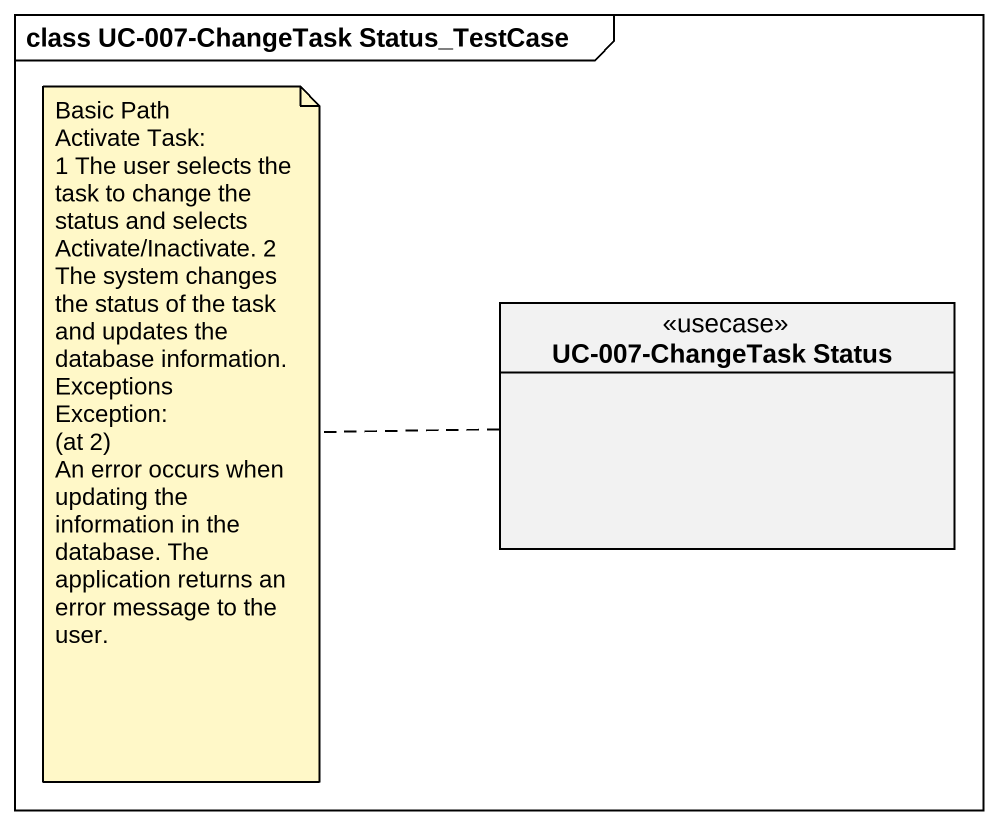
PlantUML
@startuml
mainframe class UC-007-ChangeTask Status_TestCase
hide circle
hide empty members
class "UC-007-ChangeTask Status" as UC_007_ChangeTask_Status <<usecase>>
note left of UC_007_ChangeTask_Status
  Basic Path
  Activate Task:
  1 The user selects the task to change the status and selects Activate/Inactivate. 2 The system changes the status of the task and updates the database information.
  Exceptions
  Exception:
  (at 2)
  An error occurs when updating the information in the database. The application returns an error message to the user.
end note
@enduml
